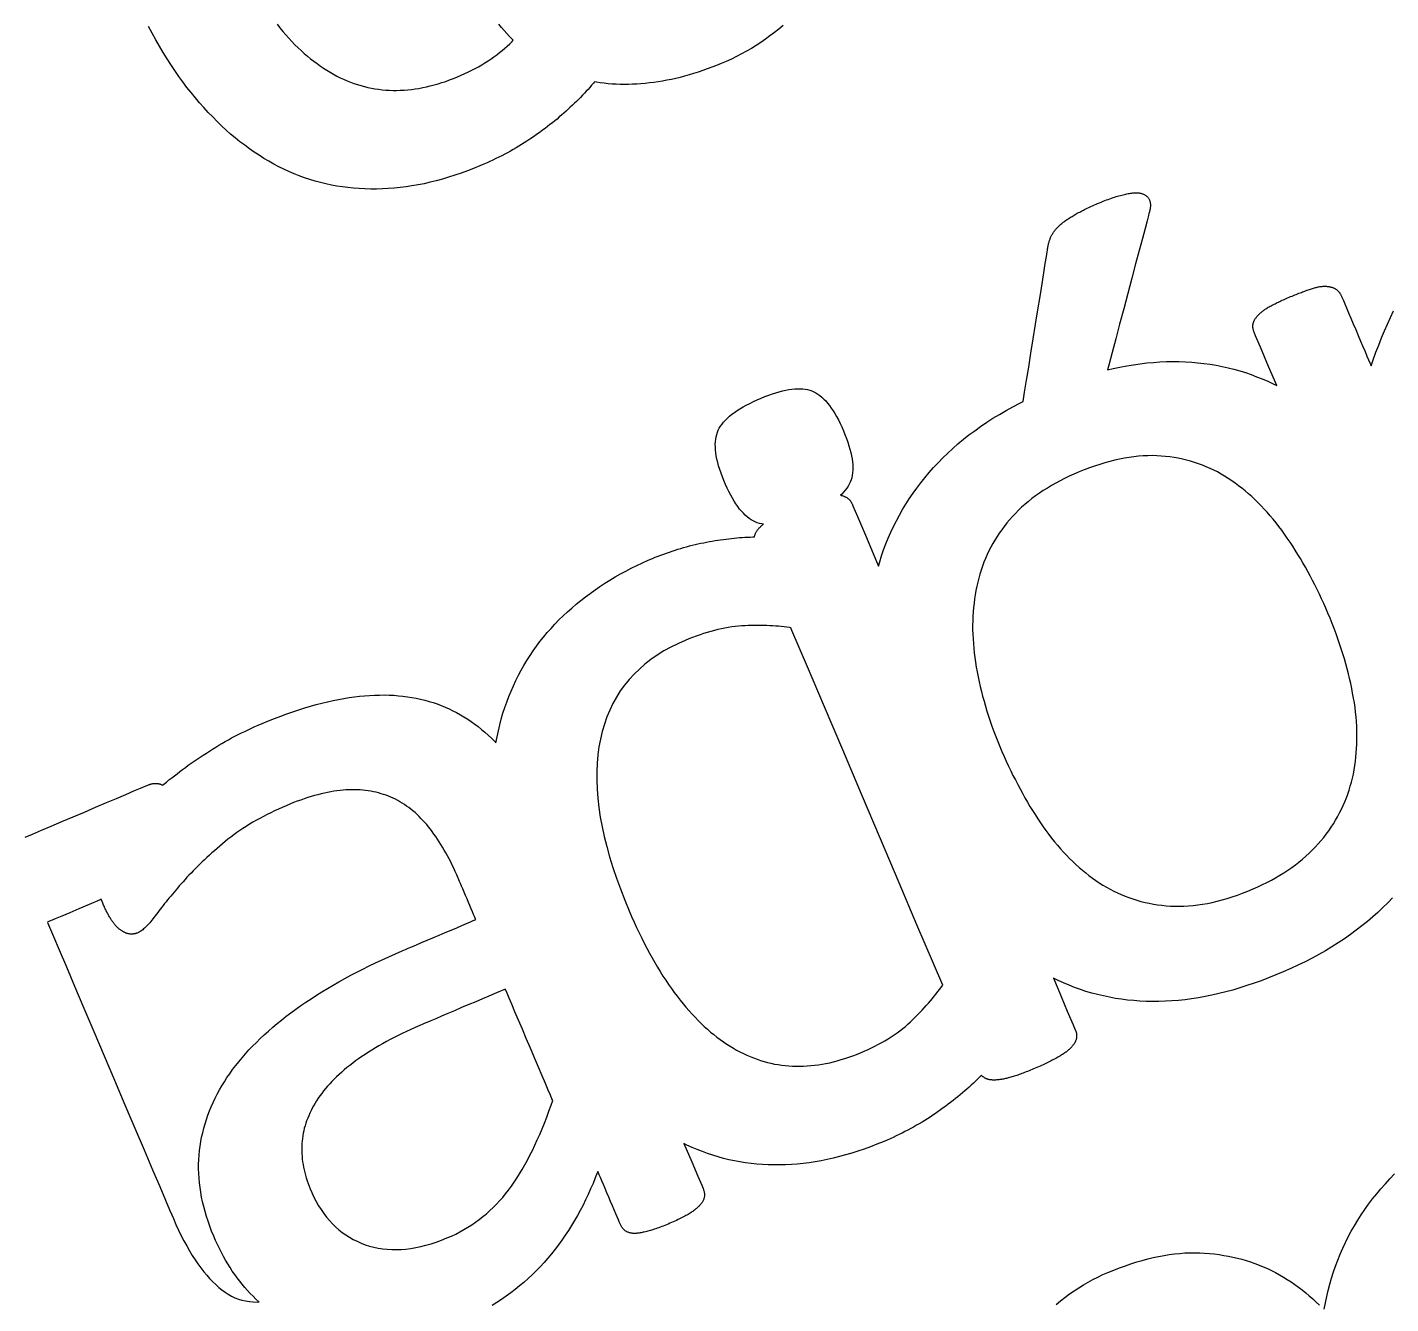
# Model space of a CAD drawing. Header units: millimetres. Extents: x 47 to 159, y 49 to 299.
# Drawn here: x 113.74 to 125.88, y 133.75 to 145.12 of the extents above; entities that cross this region are included whole.
import ezdxf

# ---------------------------------------------------------------- set-up
doc = ezdxf.new("R2010")
doc.units = ezdxf.units.MM

# ---------------------------------------------------------------- blocks, each defined once
blk = doc.blocks.new('angel 01')
for points in [[(-8.939, 89.104), (-8.873, 89.132), (-8.794, 89.166), (-8.706, 89.203), (-8.611, 89.243), (-8.512, 89.285), (-8.411, 89.328), (-8.311, 89.371), (-8.215, 89.412), (-8.124, 89.45), (-8.041, 89.485), (-7.97, 89.516), (-7.911, 89.54), (-7.869, 89.558), (-7.845, 89.568), (-7.839, 89.571), (-7.835, 89.573), (-7.83, 89.575), (-7.825, 89.576), (-7.821, 89.578), (-7.816, 89.579), (-7.812, 89.58), (-7.807, 89.581), (-7.803, 89.582), (-7.798, 89.583), (-7.794, 89.583), (-7.789, 89.584), (-7.785, 89.584), (-7.78, 89.584), (-7.776, 89.584), (-7.771, 89.584), (-7.767, 89.584), (-7.763, 89.584), (-7.758, 89.583), (-7.754, 89.582), (-7.75, 89.581), (-7.745, 89.58), (-7.741, 89.579), (-7.736, 89.577), (-7.732, 89.576), (-7.727, 89.574), (-7.723, 89.572), (-7.718, 89.57), (-7.715, 89.568), (-7.704, 89.576), (-7.681, 89.595), (-7.658, 89.614), (-7.634, 89.633), (-7.61, 89.652), (-7.586, 89.67), (-7.562, 89.689), (-7.537, 89.708), (-7.511, 89.726), (-7.486, 89.745), (-7.46, 89.763), (-7.434, 89.781), (-7.407, 89.8), (-7.38, 89.818), (-7.353, 89.836), (-7.325, 89.854), (-7.298, 89.872), (-7.27, 89.889), (-7.242, 89.906), (-7.214, 89.923), (-7.186, 89.94), (-7.157, 89.956), (-7.128, 89.972), (-7.1, 89.988), (-7.071, 90.003), (-7.042, 90.018), (-7.012, 90.033), (-6.983, 90.047), (-6.953, 90.061), (-6.923, 90.075), (-6.893, 90.089), (-6.863, 90.102), (-6.829, 90.117), (-6.772, 90.14), (-6.717, 90.162), (-6.662, 90.183), (-6.608, 90.203), (-6.554, 90.222), (-6.501, 90.24), (-6.449, 90.256), (-6.397, 90.272), (-6.346, 90.286), (-6.296, 90.299), (-6.246, 90.311), (-6.197, 90.322), (-6.149, 90.332), (-6.101, 90.341), (-6.054, 90.348), (-6.007, 90.355), (-5.961, 90.36), (-5.916, 90.364), (-5.871, 90.367), (-5.827, 90.369), (-5.784, 90.37), (-5.741, 90.371), (-5.698, 90.37), (-5.657, 90.368), (-5.615, 90.364), (-5.575, 90.36), (-5.534, 90.355), (-5.495, 90.349), (-5.456, 90.342), (-5.418, 90.334), (-5.38, 90.325), (-5.342, 90.314), (-5.306, 90.303), (-5.269, 90.291), (-5.234, 90.277), (-5.199, 90.263), (-5.164, 90.248), (-5.13, 90.231), (-5.097, 90.214), (-5.063, 90.195), (-5.031, 90.176), (-4.998, 90.156), (-4.967, 90.134), (-4.935, 90.112), (-4.905, 90.089), (-4.874, 90.064), (-4.844, 90.039), (-4.815, 90.013), (-4.786, 89.986), (-4.757, 89.957), (-4.746, 89.945), (-4.736, 89.997), (-4.725, 90.051), (-4.713, 90.104), (-4.699, 90.156), (-4.684, 90.208), (-4.668, 90.259), (-4.65, 90.308), (-4.632, 90.357), (-4.612, 90.406), (-4.591, 90.453), (-4.569, 90.5), (-4.546, 90.546), (-4.522, 90.591), (-4.497, 90.635), (-4.471, 90.679), (-4.443, 90.722), (-4.415, 90.764), (-4.385, 90.806), (-4.355, 90.847), (-4.323, 90.887), (-4.29, 90.926), (-4.256, 90.964), (-4.221, 91.002), (-4.185, 91.039), (-4.148, 91.075), (-4.11, 91.111), (-4.071, 91.145), (-4.031, 91.179), (-3.991, 91.212), (-3.949, 91.245), (-3.907, 91.276), (-3.864, 91.307), (-3.821, 91.337), (-3.776, 91.366), (-3.731, 91.394), (-3.684, 91.422), (-3.637, 91.449), (-3.59, 91.475), (-3.541, 91.5), (-3.491, 91.524), (-3.441, 91.548), (-3.39, 91.571), (-3.353, 91.586), (-3.328, 91.597), (-3.303, 91.607), (-3.277, 91.617), (-3.252, 91.626), (-3.227, 91.635), (-3.202, 91.644), (-3.176, 91.652), (-3.151, 91.661), (-3.126, 91.669), (-3.1, 91.676), (-3.075, 91.684), (-3.049, 91.691), (-3.024, 91.698), (-2.998, 91.704), (-2.973, 91.71), (-2.947, 91.716), (-2.922, 91.722), (-2.896, 91.727), (-2.871, 91.732), (-2.846, 91.737), (-2.82, 91.741), (-2.795, 91.746), (-2.771, 91.75), (-2.746, 91.753), (-2.721, 91.757), (-2.697, 91.76), (-2.673, 91.763), (-2.648, 91.766), (-2.624, 91.769), (-2.601, 91.771), (-2.577, 91.773), (-2.553, 91.775), (-2.53, 91.776), (-2.507, 91.777), (-2.483, 91.778), (-2.46, 91.779), (-2.443, 91.78), (-2.443, 91.781), (-2.443, 91.786), (-2.442, 91.79), (-2.441, 91.795), (-2.439, 91.799), (-2.438, 91.804), (-2.436, 91.808), (-2.434, 91.813), (-2.432, 91.817), (-2.429, 91.822), (-2.426, 91.827), (-2.423, 91.831), (-2.42, 91.836), (-2.417, 91.841), (-2.413, 91.845), (-2.409, 91.85), (-2.405, 91.855), (-2.401, 91.859), (-2.396, 91.864), (-2.391, 91.869), (-2.386, 91.874), (-2.381, 91.878), (-2.375, 91.883), (-2.37, 91.888), (-2.364, 91.892), (-2.38, 91.895), (-2.4, 91.899), (-2.419, 91.905), (-2.438, 91.912), (-2.456, 91.921), (-2.474, 91.931), (-2.491, 91.943), (-2.509, 91.957), (-2.526, 91.972), (-2.543, 91.989), (-2.56, 92.007), (-2.577, 92.027), (-2.593, 92.049), (-2.609, 92.072), (-2.625, 92.097), (-2.641, 92.124), (-2.656, 92.152), (-2.672, 92.182), (-2.687, 92.213), (-2.702, 92.246), (-2.716, 92.281), (-2.73, 92.315), (-2.742, 92.348), (-2.753, 92.38), (-2.763, 92.412), (-2.771, 92.442), (-2.778, 92.472), (-2.784, 92.5), (-2.788, 92.527), (-2.791, 92.554), (-2.792, 92.579), (-2.793, 92.604), (-2.792, 92.627), (-2.789, 92.65), (-2.785, 92.671), (-2.78, 92.692), (-2.774, 92.711), (-2.766, 92.73), (-2.757, 92.748), (-2.746, 92.766), (-2.733, 92.784), (-2.719, 92.802), (-2.703, 92.819), (-2.685, 92.837), (-2.666, 92.854), (-2.645, 92.871), (-2.623, 92.887), (-2.599, 92.904), (-2.573, 92.92), (-2.546, 92.936), (-2.517, 92.952), (-2.486, 92.968), (-2.454, 92.984), (-2.42, 92.999), (-2.385, 93.015), (-2.351, 93.029), (-2.317, 93.041), (-2.285, 93.053), (-2.253, 93.063), (-2.223, 93.072), (-2.193, 93.079), (-2.165, 93.086), (-2.137, 93.091), (-2.11, 93.095), (-2.085, 93.097), (-2.06, 93.099), (-2.036, 93.098), (-2.014, 93.097), (-1.992, 93.095), (-1.971, 93.091), (-1.952, 93.086), (-1.933, 93.079), (-1.915, 93.071), (-1.897, 93.062), (-1.879, 93.05), (-1.861, 93.038), (-1.844, 93.023), (-1.827, 93.007), (-1.81, 92.99), (-1.793, 92.97), (-1.777, 92.949), (-1.76, 92.927), (-1.744, 92.903), (-1.728, 92.877), (-1.713, 92.85), (-1.697, 92.821), (-1.682, 92.79), (-1.667, 92.758), (-1.652, 92.725), (-1.638, 92.69), (-1.625, 92.656), (-1.613, 92.623), (-1.603, 92.591), (-1.594, 92.56), (-1.587, 92.53), (-1.58, 92.502), (-1.575, 92.474), (-1.572, 92.447), (-1.569, 92.421), (-1.569, 92.396), (-1.569, 92.372), (-1.571, 92.349), (-1.574, 92.327), (-1.578, 92.306), (-1.584, 92.286), (-1.591, 92.267), (-1.6, 92.249), (-1.61, 92.23), (-1.622, 92.212), (-1.635, 92.195), (-1.65, 92.177), (-1.667, 92.16), (-1.677, 92.15), (-1.673, 92.149), (-1.668, 92.148), (-1.663, 92.147), (-1.658, 92.145), (-1.653, 92.144), (-1.648, 92.142), (-1.644, 92.14), (-1.639, 92.138), (-1.635, 92.136), (-1.631, 92.134), (-1.627, 92.132), (-1.623, 92.129), (-1.619, 92.127), (-1.615, 92.124), (-1.612, 92.121), (-1.608, 92.118), (-1.605, 92.115), (-1.602, 92.112), (-1.599, 92.109), (-1.596, 92.106), (-1.593, 92.103), (-1.59, 92.099), (-1.588, 92.096), (-1.585, 92.092), (-1.583, 92.088), (-1.581, 92.085), (-1.579, 92.081), (-1.577, 92.077), (-1.575, 92.073), (-1.567, 92.055), (-1.527, 91.961), (-1.456, 91.793), (-1.358, 91.561), (-1.34, 91.519), (-1.329, 91.556), (-1.312, 91.611), (-1.294, 91.664), (-1.274, 91.717), (-1.252, 91.769), (-1.23, 91.821), (-1.206, 91.872), (-1.18, 91.923), (-1.154, 91.973), (-1.125, 92.022), (-1.096, 92.071), (-1.065, 92.119), (-1.032, 92.167), (-0.999, 92.214), (-0.964, 92.26), (-0.927, 92.306), (-0.889, 92.352), (-0.85, 92.396), (-0.809, 92.44), (-0.767, 92.483), (-0.723, 92.526), (-0.678, 92.567), (-0.632, 92.608), (-0.583, 92.648), (-0.534, 92.687), (-0.483, 92.725), (-0.43, 92.763), (-0.376, 92.8), (-0.32, 92.835), (-0.263, 92.87), (-0.204, 92.904), (-0.144, 92.938), (-0.082, 92.97), (-0.051, 92.986), (-0.038, 93.067), (-0.021, 93.174), (-0.002, 93.291), (0.018, 93.416), (0.038, 93.544), (0.059, 93.674), (0.079, 93.8), (0.099, 93.921), (0.117, 94.032), (0.132, 94.131), (0.146, 94.213), (0.156, 94.276), (0.162, 94.317), (0.164, 94.331), (0.165, 94.339), (0.166, 94.346), (0.167, 94.354), (0.169, 94.362), (0.17, 94.369), (0.171, 94.376), (0.173, 94.384), (0.175, 94.391), (0.177, 94.398), (0.179, 94.405), (0.181, 94.412), (0.183, 94.419), (0.185, 94.425), (0.188, 94.432), (0.19, 94.438), (0.193, 94.445), (0.196, 94.451), (0.199, 94.457), (0.202, 94.463), (0.205, 94.469), (0.209, 94.475), (0.212, 94.481), (0.216, 94.487), (0.22, 94.493), (0.224, 94.499), (0.228, 94.505), (0.233, 94.51), (0.237, 94.516), (0.242, 94.522), (0.247, 94.527), (0.252, 94.533), (0.257, 94.538), (0.262, 94.544), (0.268, 94.549), (0.274, 94.554), (0.279, 94.559), (0.285, 94.565), (0.292, 94.57), (0.298, 94.575), (0.305, 94.581), (0.312, 94.586), (0.319, 94.591), (0.326, 94.596), (0.334, 94.602), (0.342, 94.607), (0.349, 94.613), (0.358, 94.618), (0.366, 94.623), (0.375, 94.629), (0.384, 94.634), (0.393, 94.64), (0.402, 94.645), (0.411, 94.65), (0.421, 94.656), (0.431, 94.661), (0.441, 94.667), (0.452, 94.672), (0.463, 94.678), (0.474, 94.684), (0.485, 94.689), (0.496, 94.695), (0.508, 94.701), (0.52, 94.707), (0.533, 94.712), (0.545, 94.718), (0.558, 94.724), (0.571, 94.73), (0.585, 94.736), (0.598, 94.742), (0.612, 94.748), (0.628, 94.754), (0.644, 94.761), (0.66, 94.768), (0.676, 94.774), (0.691, 94.78), (0.706, 94.785), (0.721, 94.791), (0.735, 94.796), (0.749, 94.801), (0.763, 94.805), (0.776, 94.81), (0.79, 94.814), (0.802, 94.818), (0.815, 94.821), (0.827, 94.824), (0.839, 94.827), (0.851, 94.83), (0.862, 94.832), (0.873, 94.835), (0.884, 94.837), (0.895, 94.838), (0.905, 94.84), (0.915, 94.841), (0.924, 94.842), (0.933, 94.843), (0.942, 94.843), (0.951, 94.844), (0.959, 94.843), (0.967, 94.843), (0.975, 94.843), (0.982, 94.842), (0.989, 94.841), (0.996, 94.839), (1.003, 94.838), (1.009, 94.836), (1.015, 94.834), (1.02, 94.832), (1.025, 94.829), (1.031, 94.827), (1.035, 94.824), (1.04, 94.821), (1.044, 94.818), (1.048, 94.815), (1.052, 94.811), (1.056, 94.807), (1.059, 94.804), (1.063, 94.8), (1.066, 94.795), (1.068, 94.791), (1.071, 94.786), (1.073, 94.782), (1.075, 94.777), (1.077, 94.772), (1.078, 94.766), (1.079, 94.761), (1.08, 94.755), (1.081, 94.75), (1.082, 94.744), (1.082, 94.738), (1.082, 94.732), (1.082, 94.726), (1.082, 94.72), (1.081, 94.713), (1.08, 94.707), (1.079, 94.7), (1.078, 94.693), (1.077, 94.687), (1.075, 94.68), (1.073, 94.673), (1.071, 94.666), (1.069, 94.659), (1.064, 94.641), (1.052, 94.595), (1.034, 94.526), (1.01, 94.437), (0.982, 94.331), (0.95, 94.211), (0.916, 94.083), (0.881, 93.948), (0.844, 93.811), (0.808, 93.675), (0.773, 93.544), (0.741, 93.42), (0.711, 93.309), (0.7, 93.266), (0.75, 93.278), (0.811, 93.291), (0.872, 93.302), (0.932, 93.312), (0.991, 93.321), (1.05, 93.328), (1.109, 93.333), (1.167, 93.337), (1.224, 93.34), (1.281, 93.341), (1.338, 93.34), (1.394, 93.338), (1.45, 93.335), (1.505, 93.33), (1.559, 93.324), (1.614, 93.317), (1.667, 93.308), (1.72, 93.297), (1.773, 93.286), (1.825, 93.273), (1.877, 93.258), (1.928, 93.242), (1.978, 93.225), (2.028, 93.206), (2.078, 93.186), (2.127, 93.165), (2.176, 93.142), (2.207, 93.126), (2.135, 93.296), (2.062, 93.468), (2.019, 93.569), (2.009, 93.594), (2.007, 93.598), (2.005, 93.603), (2.003, 93.607), (2.002, 93.612), (2.001, 93.616), (1.999, 93.621), (1.998, 93.625), (1.997, 93.629), (1.997, 93.634), (1.996, 93.638), (1.995, 93.642), (1.995, 93.646), (1.995, 93.65), (1.994, 93.655), (1.994, 93.659), (1.995, 93.663), (1.995, 93.667), (1.995, 93.671), (1.996, 93.675), (1.997, 93.679), (1.998, 93.683), (1.999, 93.687), (2, 93.691), (2.002, 93.695), (2.004, 93.7), (2.006, 93.704), (2.008, 93.709), (2.01, 93.713), (2.013, 93.717), (2.016, 93.722), (2.019, 93.727), (2.023, 93.731), (2.026, 93.736), (2.03, 93.741), (2.034, 93.745), (2.038, 93.75), (2.042, 93.755), (2.047, 93.76), (2.052, 93.765), (2.057, 93.77), (2.062, 93.774), (2.067, 93.779), (2.073, 93.784), (2.079, 93.788), (2.085, 93.793), (2.091, 93.797), (2.097, 93.802), (2.104, 93.806), (2.111, 93.811), (2.118, 93.815), (2.125, 93.82), (2.132, 93.824), (2.14, 93.828), (2.148, 93.833), (2.156, 93.837), (2.165, 93.842), (2.173, 93.846), (2.183, 93.851), (2.192, 93.856), (2.202, 93.861), (2.212, 93.866), (2.222, 93.871), (2.233, 93.876), (2.244, 93.881), (2.256, 93.886), (2.267, 93.891), (2.279, 93.897), (2.291, 93.902), (2.304, 93.907), (2.317, 93.913), (2.33, 93.919), (2.343, 93.924), (2.356, 93.929), (2.368, 93.934), (2.38, 93.939), (2.392, 93.944), (2.403, 93.949), (2.415, 93.953), (2.426, 93.957), (2.437, 93.962), (2.448, 93.966), (2.458, 93.969), (2.468, 93.973), (2.478, 93.977), (2.488, 93.98), (2.498, 93.983), (2.507, 93.986), (2.516, 93.989), (2.525, 93.992), (2.534, 93.995), (2.542, 93.997), (2.551, 93.999), (2.559, 94.001), (2.567, 94.003), (2.575, 94.005), (2.583, 94.006), (2.59, 94.008), (2.598, 94.009), (2.605, 94.01), (2.612, 94.01), (2.619, 94.011), (2.625, 94.011), (2.632, 94.011), (2.638, 94.011), (2.644, 94.011), (2.65, 94.011), (2.656, 94.01), (2.662, 94.009), (2.667, 94.008), (2.673, 94.008), (2.678, 94.007), (2.683, 94.006), (2.688, 94.004), (2.693, 94.003), (2.698, 94.002), (2.702, 94), (2.707, 93.999), (2.711, 93.997), (2.715, 93.995), (2.719, 93.993), (2.723, 93.991), (2.727, 93.989), (2.731, 93.987), (2.734, 93.985), (2.738, 93.982), (2.741, 93.98), (2.744, 93.977), (2.748, 93.975), (2.751, 93.972), (2.754, 93.969), (2.757, 93.966), (2.76, 93.962), (2.762, 93.959), (2.765, 93.956), (2.768, 93.952), (2.77, 93.948), (2.773, 93.944), (2.775, 93.94), (2.777, 93.936), (2.779, 93.932), (2.782, 93.928), (2.784, 93.923), (2.785, 93.919), (2.791, 93.907), (2.8, 93.885), (2.813, 93.855), (2.828, 93.818), (2.846, 93.775), (2.866, 93.728), (2.888, 93.678), (2.91, 93.626), (2.932, 93.574), (2.953, 93.523), (2.974, 93.474), (2.993, 93.429), (3.01, 93.389), (3.025, 93.355), (3.036, 93.328), (3.044, 93.31), (3.047, 93.302), (3.066, 93.357), (3.09, 93.423), (3.115, 93.488), (3.14, 93.552), (3.166, 93.614), (3.193, 93.674), (3.22, 93.733), (3.248, 93.791)], [(3.237, 88.565), (3.195, 88.521), (3.152, 88.478), (3.108, 88.435), (3.062, 88.394), (3.014, 88.353), (2.965, 88.314), (2.915, 88.275), (2.863, 88.237), (2.81, 88.2), (2.755, 88.163), (2.699, 88.128), (2.641, 88.093), (2.582, 88.06), (2.522, 88.027), (2.46, 87.995), (2.396, 87.964), (2.331, 87.934), (2.265, 87.904), (2.199, 87.877), (2.134, 87.851), (2.069, 87.826), (2.005, 87.803), (1.941, 87.782), (1.878, 87.762), (1.815, 87.743), (1.753, 87.727), (1.691, 87.711), (1.63, 87.697), (1.569, 87.685), (1.509, 87.674), (1.449, 87.665), (1.39, 87.657), (1.331, 87.651), (1.273, 87.646), (1.215, 87.643), (1.158, 87.641), (1.101, 87.641), (1.044, 87.642), (0.989, 87.645), (0.933, 87.649), (0.878, 87.654), (0.824, 87.661), (0.77, 87.669), (0.717, 87.679), (0.664, 87.69), (0.612, 87.702), (0.56, 87.716), (0.508, 87.731), (0.458, 87.748), (0.407, 87.766), (0.357, 87.785), (0.308, 87.806), (0.259, 87.828), (0.218, 87.848), (0.26, 87.75), (0.342, 87.556), (0.395, 87.432), (0.413, 87.389), (0.415, 87.384), (0.417, 87.379), (0.419, 87.375), (0.42, 87.37), (0.421, 87.365), (0.423, 87.361), (0.423, 87.356), (0.424, 87.351), (0.425, 87.347), (0.425, 87.343), (0.425, 87.338), (0.425, 87.334), (0.425, 87.329), (0.425, 87.325), (0.425, 87.321), (0.424, 87.316), (0.423, 87.312), (0.422, 87.308), (0.421, 87.304), (0.42, 87.299), (0.418, 87.295), (0.416, 87.291), (0.415, 87.286), (0.412, 87.282), (0.41, 87.277), (0.408, 87.273), (0.405, 87.269), (0.402, 87.264), (0.399, 87.26), (0.396, 87.255), (0.392, 87.251), (0.389, 87.246), (0.385, 87.242), (0.381, 87.237), (0.377, 87.232), (0.372, 87.228), (0.368, 87.223), (0.363, 87.218), (0.358, 87.214), (0.352, 87.209), (0.347, 87.204), (0.341, 87.199), (0.334, 87.194), (0.328, 87.19), (0.321, 87.185), (0.314, 87.18), (0.307, 87.175), (0.299, 87.17), (0.291, 87.165), (0.283, 87.159), (0.275, 87.154), (0.266, 87.149), (0.258, 87.144), (0.248, 87.139), (0.239, 87.134), (0.229, 87.128), (0.219, 87.123), (0.208, 87.117), (0.198, 87.112), (0.186, 87.106), (0.175, 87.1), (0.163, 87.095), (0.151, 87.089), (0.139, 87.083), (0.126, 87.077), (0.113, 87.071), (0.099, 87.065), (0.085, 87.059), (0.071, 87.053), (0.057, 87.047), (0.042, 87.041), (0.028, 87.035), (0.015, 87.029), (0.001, 87.024), (-0.012, 87.018), (-0.025, 87.013), (-0.038, 87.008), (-0.05, 87.004), (-0.062, 86.999), (-0.074, 86.995), (-0.086, 86.99), (-0.098, 86.986), (-0.109, 86.983), (-0.12, 86.979), (-0.131, 86.976), (-0.141, 86.972), (-0.152, 86.969), (-0.162, 86.966), (-0.172, 86.963), (-0.181, 86.961), (-0.191, 86.958), (-0.2, 86.956), (-0.209, 86.954), (-0.218, 86.952), (-0.227, 86.95), (-0.235, 86.949), (-0.244, 86.947), (-0.252, 86.946), (-0.26, 86.945), (-0.268, 86.944), (-0.275, 86.943), (-0.283, 86.942), (-0.29, 86.942), (-0.297, 86.941), (-0.304, 86.941), (-0.31, 86.941), (-0.317, 86.941), (-0.323, 86.941), (-0.329, 86.942), (-0.335, 86.942), (-0.341, 86.943), (-0.347, 86.943), (-0.352, 86.944), (-0.357, 86.945), (-0.362, 86.947), (-0.367, 86.948), (-0.372, 86.949), (-0.376, 86.951), (-0.381, 86.953), (-0.385, 86.955), (-0.389, 86.957), (-0.392, 86.959), (-0.396, 86.961), (-0.4, 86.963), (-0.403, 86.966), (-0.406, 86.969), (-0.409, 86.971), (-0.412, 86.974), (-0.415, 86.977), (-0.418, 86.98), (-0.421, 86.984), (-0.421, 86.984), (-0.439, 86.967), (-0.457, 86.949), (-0.475, 86.931), (-0.494, 86.914), (-0.513, 86.896), (-0.532, 86.879), (-0.552, 86.861), (-0.572, 86.844), (-0.592, 86.827), (-0.612, 86.81), (-0.633, 86.793), (-0.654, 86.776), (-0.675, 86.759), (-0.697, 86.742), (-0.719, 86.726), (-0.741, 86.709), (-0.763, 86.693), (-0.786, 86.677), (-0.809, 86.66), (-0.832, 86.644), (-0.856, 86.628), (-0.88, 86.612), (-0.904, 86.597), (-0.928, 86.582), (-0.952, 86.567), (-0.977, 86.552), (-1.002, 86.538), (-1.027, 86.523), (-1.053, 86.509), (-1.078, 86.496), (-1.104, 86.482), (-1.13, 86.469), (-1.156, 86.456), (-1.183, 86.443), (-1.209, 86.431), (-1.236, 86.419), (-1.263, 86.407), (-1.299, 86.392), (-1.355, 86.369), (-1.411, 86.347), (-1.467, 86.327), (-1.523, 86.308), (-1.578, 86.291), (-1.633, 86.274), (-1.688, 86.259), (-1.742, 86.246), (-1.796, 86.234), (-1.85, 86.223), (-1.904, 86.214), (-1.957, 86.205), (-2.01, 86.199), (-2.063, 86.193), (-2.115, 86.189), (-2.168, 86.187), (-2.219, 86.185), (-2.271, 86.185), (-2.322, 86.186), (-2.373, 86.189), (-2.424, 86.193), (-2.474, 86.198), (-2.524, 86.205), (-2.573, 86.212), (-2.622, 86.221), (-2.671, 86.232), (-2.719, 86.244), (-2.766, 86.257), (-2.814, 86.271), (-2.861, 86.287), (-2.907, 86.304), (-2.954, 86.322), (-2.999, 86.342), (-3.045, 86.362), (-3.072, 86.376), (-3.003, 86.213), (-2.949, 86.085), (-2.914, 86.004), (-2.902, 85.975), (-2.899, 85.968), (-2.897, 85.961), (-2.895, 85.954), (-2.893, 85.948), (-2.891, 85.941), (-2.89, 85.935), (-2.89, 85.928), (-2.889, 85.922), (-2.889, 85.916), (-2.889, 85.909), (-2.89, 85.903), (-2.891, 85.897), (-2.892, 85.891), (-2.894, 85.885), (-2.896, 85.88), (-2.898, 85.874), (-2.901, 85.868), (-2.904, 85.863), (-2.908, 85.857), (-2.911, 85.852), (-2.915, 85.846), (-2.919, 85.841), (-2.923, 85.836), (-2.928, 85.83), (-2.933, 85.825), (-2.938, 85.819), (-2.943, 85.814), (-2.948, 85.809), (-2.954, 85.803), (-2.96, 85.798), (-2.966, 85.793), (-2.973, 85.788), (-2.979, 85.782), (-2.986, 85.777), (-2.994, 85.772), (-3.001, 85.767), (-3.009, 85.761), (-3.017, 85.756), (-3.026, 85.751), (-3.035, 85.745), (-3.045, 85.739), (-3.055, 85.734), (-3.065, 85.728), (-3.076, 85.722), (-3.088, 85.716), (-3.1, 85.71), (-3.112, 85.704), (-3.125, 85.698), (-3.139, 85.691), (-3.153, 85.685), (-3.167, 85.679), (-3.182, 85.672), (-3.197, 85.666), (-3.213, 85.659), (-3.227, 85.653), (-3.242, 85.647), (-3.256, 85.641), (-3.27, 85.636), (-3.284, 85.63), (-3.297, 85.625), (-3.31, 85.621), (-3.323, 85.616), (-3.336, 85.612), (-3.348, 85.608), (-3.36, 85.604), (-3.371, 85.601), (-3.382, 85.597), (-3.393, 85.594), (-3.404, 85.592), (-3.414, 85.589), (-3.425, 85.587), (-3.434, 85.585), (-3.444, 85.583), (-3.453, 85.581), (-3.462, 85.58), (-3.471, 85.579), (-3.479, 85.578), (-3.488, 85.577), (-3.496, 85.576), (-3.504, 85.576), (-3.511, 85.576), (-3.519, 85.576), (-3.526, 85.576), (-3.533, 85.577), (-3.539, 85.578), (-3.546, 85.579), (-3.552, 85.58), (-3.558, 85.581), (-3.564, 85.583), (-3.569, 85.585), (-3.574, 85.587), (-3.58, 85.589), (-3.585, 85.592), (-3.59, 85.595), (-3.595, 85.599), (-3.599, 85.602), (-3.604, 85.606), (-3.608, 85.61), (-3.612, 85.615), (-3.616, 85.62), (-3.62, 85.625), (-3.624, 85.63), (-3.628, 85.636), (-3.631, 85.642), (-3.634, 85.648), (-3.638, 85.655), (-3.641, 85.661), (-3.642, 85.666), (-3.648, 85.678), (-3.656, 85.697), (-3.666, 85.722), (-3.679, 85.751), (-3.693, 85.785), (-3.709, 85.821), (-3.725, 85.86), (-3.741, 85.899), (-3.758, 85.938), (-3.774, 85.976), (-3.79, 86.012), (-3.804, 86.045), (-3.816, 86.074), (-3.826, 86.098), (-3.834, 86.116), (-3.838, 86.127), (-3.843, 86.121), (-3.862, 86.07), (-3.882, 86.02), (-3.903, 85.971), (-3.925, 85.922), (-3.948, 85.874), (-3.971, 85.827), (-3.996, 85.78), (-4.021, 85.734), (-4.047, 85.689), (-4.074, 85.645), (-4.101, 85.601), (-4.13, 85.559), (-4.159, 85.516), (-4.189, 85.475), (-4.22, 85.434), (-4.252, 85.394), (-4.285, 85.355), (-4.318, 85.317), (-4.353, 85.279), (-4.388, 85.243), (-4.424, 85.207), (-4.46, 85.173), (-4.497, 85.139), (-4.536, 85.107), (-4.574, 85.076), (-4.614, 85.045), (-4.654, 85.016), (-4.696, 84.988), (-4.738, 84.961), (-4.78, 84.934)], [(0.243, 84.943), (0.282, 84.975), (0.321, 85.006), (0.361, 85.036), (0.402, 85.064), (0.443, 85.091), (0.485, 85.117), (0.527, 85.142), (0.57, 85.165), (0.614, 85.187), (0.658, 85.208), (0.704, 85.228), (0.756, 85.249), (0.808, 85.269), (0.859, 85.288), (0.909, 85.305), (0.96, 85.321), (1.009, 85.335), (1.058, 85.348), (1.107, 85.36), (1.155, 85.37), (1.203, 85.379), (1.25, 85.387), (1.296, 85.393), (1.343, 85.397), (1.388, 85.401), (1.433, 85.402), (1.478, 85.403), (1.522, 85.402), (1.565, 85.4), (1.608, 85.396), (1.651, 85.392), (1.693, 85.387), (1.735, 85.38), (1.776, 85.373), (1.816, 85.364), (1.857, 85.355), (1.896, 85.345), (1.935, 85.333), (1.974, 85.321), (2.012, 85.308), (2.05, 85.293), (2.087, 85.278), (2.124, 85.262), (2.16, 85.244), (2.196, 85.226), (2.231, 85.207), (2.266, 85.186), (2.301, 85.165), (2.334, 85.143), (2.368, 85.12), (2.401, 85.096), (2.433, 85.072), (2.465, 85.046), (2.497, 85.02), (2.528, 84.992), (2.559, 84.964), (2.589, 84.935)], [(2.63, 84.9), (2.64, 84.956), (2.652, 85.012), (2.665, 85.068), (2.679, 85.123), (2.695, 85.178), (2.712, 85.232), (2.73, 85.285), (2.75, 85.338), (2.771, 85.391), (2.794, 85.443), (2.818, 85.494), (2.843, 85.545), (2.87, 85.595), (2.898, 85.644), (2.928, 85.693), (2.959, 85.741), (2.991, 85.789), (3.025, 85.836), (3.06, 85.882), (3.097, 85.928), (3.135, 85.973), (3.174, 86.017), (3.215, 86.061), (3.257, 86.105)], [(-2.189, 96.335), (-2.227, 96.302), (-2.266, 96.271), (-2.306, 96.241), (-2.346, 96.211), (-2.387, 96.183), (-2.429, 96.156), (-2.472, 96.13), (-2.515, 96.105), (-2.56, 96.08), (-2.605, 96.057), (-2.65, 96.035), (-2.697, 96.014), (-2.741, 95.995), (-2.782, 95.978), (-2.823, 95.962), (-2.864, 95.947), (-2.905, 95.933), (-2.945, 95.919), (-2.986, 95.906), (-3.026, 95.894), (-3.066, 95.883), (-3.105, 95.872), (-3.145, 95.863), (-3.184, 95.854), (-3.224, 95.846), (-3.263, 95.839), (-3.302, 95.832), (-3.34, 95.826), (-3.379, 95.822), (-3.417, 95.817), (-3.455, 95.814), (-3.493, 95.812), (-3.53, 95.81), (-3.567, 95.809), (-3.604, 95.808), (-3.64, 95.809), (-3.677, 95.81), (-3.712, 95.812), (-3.748, 95.815), (-3.783, 95.819), (-3.818, 95.823), (-3.852, 95.829), (-3.869, 95.832), (-3.879, 95.819), (-3.895, 95.801), (-3.91, 95.783), (-3.926, 95.765), (-3.943, 95.748), (-3.959, 95.73), (-3.976, 95.712), (-3.993, 95.694), (-4.011, 95.676), (-4.029, 95.658), (-4.047, 95.641), (-4.065, 95.623), (-4.084, 95.605), (-4.103, 95.588), (-4.122, 95.57), (-4.142, 95.553), (-4.162, 95.536), (-4.182, 95.519), (-4.202, 95.501), (-4.223, 95.484), (-4.244, 95.468), (-4.265, 95.451), (-4.287, 95.434), (-4.309, 95.417), (-4.331, 95.401), (-4.353, 95.384), (-4.376, 95.368), (-4.399, 95.352), (-4.422, 95.336), (-4.446, 95.32), (-4.47, 95.304), (-4.494, 95.289), (-4.518, 95.273), (-4.543, 95.258), (-4.567, 95.244), (-4.592, 95.229), (-4.617, 95.215), (-4.643, 95.201), (-4.668, 95.187), (-4.694, 95.174), (-4.72, 95.161), (-4.746, 95.148), (-4.773, 95.135), (-4.8, 95.123), (-4.826, 95.11), (-4.854, 95.099), (-4.889, 95.083), (-4.945, 95.061), (-5.001, 95.039), (-5.057, 95.019), (-5.113, 95), (-5.168, 94.982), (-5.223, 94.966), (-5.278, 94.951), (-5.332, 94.938), (-5.386, 94.925), (-5.44, 94.915), (-5.494, 94.905), (-5.547, 94.897), (-5.6, 94.89), (-5.653, 94.885), (-5.705, 94.881), (-5.758, 94.878), (-5.81, 94.877), (-5.861, 94.877), (-5.913, 94.878), (-5.963, 94.881), (-6.014, 94.884), (-6.064, 94.89), (-6.114, 94.896), (-6.163, 94.904), (-6.212, 94.913), (-6.261, 94.923), (-6.309, 94.935), (-6.357, 94.948), (-6.404, 94.963), (-6.451, 94.978), (-6.498, 94.995), (-6.544, 95.013), (-6.59, 95.033), (-6.635, 95.054), (-6.68, 95.076), (-6.725, 95.1), (-6.769, 95.124), (-6.813, 95.15), (-6.856, 95.178), (-6.899, 95.206), (-6.942, 95.236), (-6.984, 95.267), (-7.026, 95.299), (-7.068, 95.332), (-7.109, 95.367), (-7.149, 95.403), (-7.19, 95.44), (-7.23, 95.479), (-7.269, 95.519), (-7.308, 95.56), (-7.347, 95.602), (-7.385, 95.645), (-7.423, 95.69), (-7.46, 95.736), (-7.498, 95.783), (-7.534, 95.832), (-7.57, 95.881), (-7.606, 95.932), (-7.641, 95.985), (-7.675, 96.038), (-7.709, 96.093), (-7.743, 96.149), (-7.776, 96.206), (-7.809, 96.265), (-7.841, 96.325)], [(-6.696, 96.345), (-6.67, 96.312), (-6.644, 96.281), (-6.617, 96.25), (-6.59, 96.22), (-6.563, 96.191), (-6.536, 96.163), (-6.508, 96.136), (-6.481, 96.11), (-6.453, 96.085), (-6.425, 96.061), (-6.397, 96.038), (-6.368, 96.015), (-6.339, 95.994), (-6.31, 95.973), (-6.281, 95.953), (-6.252, 95.935), (-6.222, 95.917), (-6.193, 95.9), (-6.163, 95.884), (-6.133, 95.869), (-6.103, 95.855), (-6.072, 95.842), (-6.042, 95.83), (-6.011, 95.818), (-5.98, 95.808), (-5.949, 95.799), (-5.918, 95.79), (-5.887, 95.783), (-5.855, 95.776), (-5.824, 95.77), (-5.792, 95.766), (-5.76, 95.762), (-5.728, 95.759), (-5.696, 95.757), (-5.663, 95.756), (-5.631, 95.756), (-5.598, 95.757), (-5.565, 95.759), (-5.532, 95.761), (-5.499, 95.765), (-5.465, 95.769), (-5.432, 95.774), (-5.398, 95.781), (-5.364, 95.788), (-5.331, 95.796), (-5.297, 95.804), (-5.262, 95.814), (-5.228, 95.825), (-5.194, 95.836), (-5.159, 95.849), (-5.124, 95.862), (-5.089, 95.876), (-5.056, 95.89), (-5.024, 95.905), (-4.992, 95.92), (-4.961, 95.935), (-4.931, 95.951), (-4.901, 95.967), (-4.872, 95.984), (-4.844, 96.001), (-4.817, 96.018), (-4.79, 96.036), (-4.764, 96.054), (-4.739, 96.073), (-4.714, 96.092), (-4.69, 96.111), (-4.667, 96.131), (-4.645, 96.151), (-4.623, 96.171), (-4.602, 96.192), (-4.592, 96.202), (-4.601, 96.211), (-4.626, 96.236), (-4.65, 96.262), (-4.674, 96.289), (-4.697, 96.317), (-4.72, 96.345)]]:
    blk.add_lwpolyline(points)
for points in [[(2.663, 91.1), (2.644, 91.143), (2.625, 91.186), (2.606, 91.228), (2.587, 91.27), (2.567, 91.311), (2.546, 91.351), (2.526, 91.392), (2.505, 91.431), (2.484, 91.471), (2.462, 91.51), (2.44, 91.548), (2.418, 91.586), (2.395, 91.623), (2.372, 91.66), (2.349, 91.697), (2.325, 91.733), (2.301, 91.768), (2.276, 91.803), (2.252, 91.838), (2.227, 91.871), (2.201, 91.904), (2.175, 91.936), (2.149, 91.967), (2.122, 91.998), (2.095, 92.027), (2.068, 92.056), (2.04, 92.084), (2.012, 92.111), (1.984, 92.138), (1.955, 92.163), (1.926, 92.188), (1.896, 92.212), (1.867, 92.235), (1.836, 92.258), (1.806, 92.279), (1.775, 92.3), (1.743, 92.32), (1.711, 92.339), (1.679, 92.357), (1.646, 92.373), (1.613, 92.389), (1.579, 92.404), (1.545, 92.417), (1.51, 92.43), (1.475, 92.442), (1.439, 92.453), (1.403, 92.462), (1.367, 92.471), (1.33, 92.479), (1.292, 92.485), (1.255, 92.491), (1.216, 92.496), (1.177, 92.499), (1.138, 92.502), (1.098, 92.503), (1.058, 92.502), (1.018, 92.501), (0.976, 92.497), (0.935, 92.493), (0.893, 92.487), (0.85, 92.48), (0.807, 92.472), (0.764, 92.462), (0.72, 92.451), (0.675, 92.439), (0.63, 92.425), (0.585, 92.41), (0.539, 92.394), (0.492, 92.376), (0.446, 92.357), (0.401, 92.338), (0.359, 92.319), (0.318, 92.299), (0.278, 92.279), (0.239, 92.258), (0.2, 92.236), (0.164, 92.214), (0.128, 92.191), (0.093, 92.168), (0.059, 92.144), (0.026, 92.12), (-0.005, 92.094), (-0.036, 92.069), (-0.065, 92.043), (-0.094, 92.016), (-0.121, 91.988), (-0.147, 91.96), (-0.173, 91.932), (-0.197, 91.903), (-0.22, 91.873), (-0.242, 91.843), (-0.264, 91.813), (-0.284, 91.782), (-0.304, 91.751), (-0.322, 91.719), (-0.34, 91.687), (-0.356, 91.654), (-0.372, 91.621), (-0.387, 91.587), (-0.401, 91.553), (-0.414, 91.519), (-0.426, 91.484), (-0.437, 91.448), (-0.447, 91.412), (-0.456, 91.376), (-0.465, 91.339), (-0.472, 91.302), (-0.479, 91.264), (-0.484, 91.227), (-0.489, 91.188), (-0.493, 91.15), (-0.497, 91.111), (-0.499, 91.072), (-0.5, 91.032), (-0.501, 90.993), (-0.501, 90.952), (-0.5, 90.912), (-0.498, 90.871), (-0.495, 90.83), (-0.492, 90.788), (-0.487, 90.746), (-0.482, 90.704), (-0.476, 90.662), (-0.469, 90.619), (-0.461, 90.576), (-0.453, 90.533), (-0.444, 90.489), (-0.434, 90.446), (-0.423, 90.402), (-0.412, 90.359), (-0.4, 90.315), (-0.387, 90.27), (-0.374, 90.226), (-0.36, 90.182), (-0.345, 90.137), (-0.329, 90.092), (-0.312, 90.047), (-0.295, 90.002), (-0.277, 89.957), (-0.259, 89.912), (-0.24, 89.867), (-0.221, 89.824), (-0.202, 89.781), (-0.182, 89.738), (-0.162, 89.696), (-0.142, 89.655), (-0.121, 89.614), (-0.1, 89.574), (-0.079, 89.534), (-0.057, 89.495), (-0.036, 89.456), (-0.013, 89.417), (0.009, 89.379), (0.032, 89.342), (0.055, 89.305), (0.079, 89.269), (0.103, 89.233), (0.127, 89.198), (0.152, 89.163), (0.177, 89.129), (0.202, 89.096), (0.228, 89.064), (0.254, 89.032), (0.28, 89.002), (0.307, 88.972), (0.334, 88.943), (0.362, 88.915), (0.39, 88.887), (0.418, 88.861), (0.447, 88.835), (0.476, 88.81), (0.506, 88.786), (0.535, 88.763), (0.566, 88.74), (0.596, 88.719), (0.627, 88.698), (0.659, 88.678), (0.691, 88.659), (0.723, 88.641), (0.756, 88.624), (0.789, 88.608), (0.822, 88.593), (0.857, 88.579), (0.891, 88.566), (0.926, 88.554), (0.961, 88.543), (0.997, 88.533), (1.034, 88.524), (1.07, 88.516), (1.108, 88.509), (1.145, 88.503), (1.183, 88.498), (1.222, 88.494), (1.261, 88.491), (1.3, 88.489), (1.34, 88.489), (1.381, 88.49), (1.422, 88.492), (1.463, 88.496), (1.505, 88.501), (1.547, 88.507), (1.59, 88.515), (1.633, 88.524), (1.677, 88.534), (1.721, 88.546), (1.766, 88.559), (1.811, 88.573), (1.857, 88.589), (1.903, 88.606), (1.95, 88.624), (1.996, 88.644), (2.038, 88.662), (2.079, 88.682), (2.12, 88.701), (2.159, 88.722), (2.197, 88.743), (2.234, 88.765), (2.27, 88.787), (2.306, 88.81), (2.34, 88.834), (2.373, 88.858), (2.405, 88.883), (2.436, 88.908), (2.466, 88.934), (2.495, 88.961), (2.523, 88.988), (2.55, 89.015), (2.576, 89.044), (2.601, 89.073), (2.625, 89.102), (2.648, 89.132), (2.67, 89.162), (2.691, 89.193), (2.712, 89.224), (2.731, 89.255), (2.749, 89.287), (2.767, 89.32), (2.783, 89.353), (2.799, 89.386), (2.813, 89.419), (2.827, 89.454), (2.839, 89.488), (2.851, 89.523), (2.862, 89.559), (2.872, 89.594), (2.881, 89.631), (2.889, 89.667), (2.896, 89.704), (2.902, 89.742), (2.907, 89.78), (2.912, 89.818), (2.915, 89.856), (2.918, 89.895), (2.92, 89.934), (2.921, 89.974), (2.921, 90.013), (2.92, 90.053), (2.919, 90.094), (2.916, 90.135), (2.913, 90.176), (2.909, 90.218), (2.904, 90.26), (2.898, 90.302), (2.891, 90.344), (2.883, 90.387), (2.875, 90.43), (2.866, 90.473), (2.856, 90.517), (2.846, 90.56), (2.834, 90.604), (2.823, 90.648), (2.81, 90.693), (2.796, 90.737), (2.782, 90.782), (2.767, 90.827), (2.752, 90.872), (2.735, 90.917), (2.718, 90.963), (2.701, 91.008), (2.682, 91.054)], [(-2.12, 90.97), (-2.132, 90.972), (-2.156, 90.975), (-2.18, 90.978), (-2.205, 90.98), (-2.23, 90.983), (-2.255, 90.985), (-2.281, 90.986), (-2.307, 90.988), (-2.333, 90.989), (-2.36, 90.99), (-2.387, 90.99), (-2.415, 90.99), (-2.443, 90.99), (-2.471, 90.99), (-2.499, 90.989), (-2.528, 90.988), (-2.558, 90.987), (-2.587, 90.984), (-2.617, 90.981), (-2.647, 90.977), (-2.677, 90.972), (-2.708, 90.966), (-2.738, 90.96), (-2.77, 90.953), (-2.801, 90.945), (-2.833, 90.937), (-2.865, 90.928), (-2.897, 90.918), (-2.929, 90.907), (-2.962, 90.895), (-2.995, 90.883), (-3.028, 90.87), (-3.062, 90.856), (-3.122, 90.829), (-3.188, 90.797), (-3.25, 90.763), (-3.31, 90.726), (-3.366, 90.687), (-3.419, 90.646), (-3.469, 90.602), (-3.516, 90.557), (-3.56, 90.509), (-3.601, 90.459), (-3.639, 90.407), (-3.673, 90.352), (-3.705, 90.295), (-3.733, 90.236), (-3.759, 90.175), (-3.781, 90.112), (-3.8, 90.046), (-3.816, 89.978), (-3.829, 89.909), (-3.839, 89.837), (-3.846, 89.763), (-3.849, 89.688), (-3.849, 89.611), (-3.846, 89.532), (-3.84, 89.451), (-3.83, 89.369), (-3.817, 89.284), (-3.801, 89.198), (-3.782, 89.11), (-3.76, 89.02), (-3.734, 88.929), (-3.705, 88.835), (-3.673, 88.74), (-3.638, 88.643), (-3.599, 88.544), (-3.559, 88.448), (-3.538, 88.398), (-3.516, 88.348), (-3.494, 88.3), (-3.471, 88.252), (-3.448, 88.206), (-3.426, 88.16), (-3.402, 88.116), (-3.379, 88.072), (-3.355, 88.029), (-3.332, 87.988), (-3.307, 87.947), (-3.283, 87.907), (-3.259, 87.868), (-3.234, 87.83), (-3.209, 87.792), (-3.183, 87.756), (-3.158, 87.721), (-3.132, 87.687), (-3.106, 87.653), (-3.08, 87.621), (-3.054, 87.589), (-3.027, 87.558), (-3, 87.529), (-2.973, 87.5), (-2.946, 87.472), (-2.918, 87.445), (-2.891, 87.419), (-2.863, 87.394), (-2.835, 87.369), (-2.806, 87.346), (-2.778, 87.324), (-2.749, 87.302), (-2.72, 87.281), (-2.691, 87.262), (-2.662, 87.243), (-2.632, 87.225), (-2.603, 87.208), (-2.573, 87.192), (-2.543, 87.177), (-2.512, 87.163), (-2.482, 87.15), (-2.452, 87.138), (-2.421, 87.127), (-2.39, 87.116), (-2.359, 87.107), (-2.328, 87.099), (-2.297, 87.091), (-2.265, 87.084), (-2.234, 87.079), (-2.202, 87.074), (-2.17, 87.07), (-2.138, 87.068), (-2.105, 87.066), (-2.073, 87.065), (-2.04, 87.065), (-2.008, 87.066), (-1.975, 87.067), (-1.942, 87.07), (-1.909, 87.073), (-1.875, 87.078), (-1.842, 87.083), (-1.808, 87.089), (-1.774, 87.096), (-1.741, 87.104), (-1.707, 87.113), (-1.672, 87.123), (-1.638, 87.133), (-1.604, 87.145), (-1.569, 87.157), (-1.534, 87.17), (-1.499, 87.184), (-1.466, 87.199), (-1.433, 87.213), (-1.402, 87.228), (-1.371, 87.244), (-1.341, 87.26), (-1.311, 87.276), (-1.282, 87.292), (-1.254, 87.309), (-1.227, 87.327), (-1.2, 87.344), (-1.174, 87.363), (-1.149, 87.381), (-1.124, 87.4), (-1.1, 87.419), (-1.077, 87.439), (-1.054, 87.459), (-1.033, 87.48), (-1.012, 87.501), (-0.991, 87.522), (-0.971, 87.543), (-0.951, 87.564), (-0.932, 87.585), (-0.914, 87.606), (-0.895, 87.627), (-0.877, 87.648), (-0.86, 87.668), (-0.843, 87.689), (-0.826, 87.71), (-0.81, 87.73), (-0.794, 87.751), (-0.779, 87.772), (-0.768, 87.786), (-0.85, 87.979), (-0.997, 88.325), (-1.155, 88.698), (-1.321, 89.089), (-1.491, 89.487), (-1.658, 89.883), (-1.82, 90.264), (-1.972, 90.622), (-2.11, 90.946)], [(-8.262, 88.551), (-8.272, 88.546), (-8.369, 88.505), (-8.46, 88.467), (-8.542, 88.432), (-8.613, 88.402), (-8.671, 88.377), (-8.713, 88.359), (-8.736, 88.349), (-8.739, 88.344), (-8.721, 88.302), (-8.686, 88.219), (-8.635, 88.1), (-8.572, 87.951), (-8.498, 87.776), (-8.416, 87.582), (-8.327, 87.374), (-8.236, 87.158), (-8.142, 86.939), (-8.051, 86.722), (-7.962, 86.514), (-7.879, 86.319), (-7.805, 86.143), (-7.74, 85.992), (-7.689, 85.871), (-7.653, 85.785), (-7.634, 85.741), (-7.619, 85.707), (-7.596, 85.654), (-7.572, 85.604), (-7.549, 85.555), (-7.525, 85.509), (-7.5, 85.464), (-7.476, 85.421), (-7.451, 85.38), (-7.426, 85.341), (-7.4, 85.303), (-7.374, 85.268), (-7.349, 85.234), (-7.322, 85.203), (-7.296, 85.173), (-7.269, 85.145), (-7.242, 85.119), (-7.215, 85.095), (-7.187, 85.072), (-7.159, 85.052), (-7.131, 85.033), (-7.101, 85.017), (-7.071, 85.003), (-7.04, 84.991), (-7.008, 84.981), (-6.976, 84.974), (-6.942, 84.969), (-6.908, 84.965), (-6.874, 84.964), (-6.855, 84.965), (-6.858, 84.967), (-6.884, 84.991), (-6.909, 85.015), (-6.934, 85.041), (-6.958, 85.067), (-6.982, 85.094), (-7.006, 85.122), (-7.028, 85.15), (-7.051, 85.179), (-7.072, 85.209), (-7.094, 85.24), (-7.114, 85.271), (-7.134, 85.304), (-7.154, 85.337), (-7.173, 85.37), (-7.191, 85.405), (-7.209, 85.44), (-7.226, 85.476), (-7.243, 85.513), (-7.26, 85.552), (-7.278, 85.596), (-7.295, 85.64), (-7.31, 85.684), (-7.324, 85.727), (-7.337, 85.771), (-7.348, 85.814), (-7.359, 85.857), (-7.367, 85.899), (-7.375, 85.942), (-7.381, 85.984), (-7.386, 86.026), (-7.39, 86.068), (-7.393, 86.109), (-7.394, 86.15), (-7.394, 86.191), (-7.392, 86.232), (-7.39, 86.273), (-7.386, 86.313), (-7.38, 86.353), (-7.374, 86.393), (-7.367, 86.433), (-7.358, 86.472), (-7.348, 86.512), (-7.337, 86.551), (-7.325, 86.589), (-7.312, 86.628), (-7.298, 86.666), (-7.282, 86.704), (-7.266, 86.742), (-7.248, 86.779), (-7.229, 86.816), (-7.209, 86.853), (-7.188, 86.89), (-7.165, 86.926), (-7.142, 86.963), (-7.117, 86.998), (-7.091, 87.034), (-7.064, 87.07), (-7.036, 87.105), (-7.007, 87.14), (-6.977, 87.175), (-6.946, 87.209), (-6.913, 87.243), (-6.88, 87.277), (-6.845, 87.311), (-6.809, 87.345), (-6.772, 87.378), (-6.734, 87.411), (-6.695, 87.444), (-6.655, 87.476), (-6.614, 87.509), (-6.572, 87.541), (-6.528, 87.572), (-6.483, 87.604), (-6.438, 87.635), (-6.391, 87.666), (-6.344, 87.697), (-6.296, 87.727), (-6.246, 87.757), (-6.196, 87.787), (-6.145, 87.816), (-6.093, 87.845), (-6.04, 87.874), (-5.986, 87.902), (-5.931, 87.93), (-5.875, 87.958), (-5.818, 87.985), (-5.76, 88.013), (-5.701, 88.039), (-5.642, 88.066), (-5.581, 88.092), (-5.567, 88.098), (-5.552, 88.105), (-5.527, 88.115), (-5.494, 88.129), (-5.454, 88.146), (-5.409, 88.165), (-5.359, 88.186), (-5.307, 88.209), (-5.253, 88.232), (-5.199, 88.254), (-5.146, 88.277), (-5.096, 88.298), (-5.049, 88.318), (-5.008, 88.335), (-4.974, 88.35), (-4.948, 88.361), (-4.931, 88.368), (-4.926, 88.37), (-4.927, 88.374), (-4.931, 88.383), (-4.937, 88.398), (-4.945, 88.417), (-4.955, 88.44), (-4.966, 88.466), (-4.978, 88.495), (-4.991, 88.524), (-5.004, 88.555), (-5.017, 88.585), (-5.03, 88.615), (-5.041, 88.643), (-5.052, 88.669), (-5.062, 88.691), (-5.07, 88.71), (-5.076, 88.724), (-5.079, 88.732), (-5.082, 88.74), (-5.095, 88.77), (-5.109, 88.799), (-5.122, 88.828), (-5.136, 88.856), (-5.149, 88.884), (-5.163, 88.911), (-5.177, 88.938), (-5.192, 88.964), (-5.206, 88.99), (-5.221, 89.015), (-5.236, 89.039), (-5.251, 89.063), (-5.267, 89.087), (-5.282, 89.11), (-5.298, 89.132), (-5.314, 89.154), (-5.33, 89.175), (-5.346, 89.196), (-5.363, 89.216), (-5.379, 89.235), (-5.396, 89.254), (-5.414, 89.272), (-5.431, 89.29), (-5.449, 89.307), (-5.467, 89.323), (-5.486, 89.339), (-5.504, 89.354), (-5.523, 89.368), (-5.542, 89.382), (-5.561, 89.395), (-5.581, 89.408), (-5.601, 89.42), (-5.621, 89.431), (-5.641, 89.442), (-5.662, 89.452), (-5.683, 89.461), (-5.704, 89.47), (-5.725, 89.478), (-5.747, 89.486), (-5.769, 89.492), (-5.791, 89.499), (-5.814, 89.504), (-5.837, 89.509), (-5.86, 89.514), (-5.884, 89.518), (-5.907, 89.521), (-5.932, 89.523), (-5.956, 89.525), (-5.981, 89.526), (-6.006, 89.527), (-6.031, 89.527), (-6.056, 89.526), (-6.082, 89.525), (-6.108, 89.523), (-6.135, 89.52), (-6.162, 89.517), (-6.189, 89.513), (-6.217, 89.509), (-6.245, 89.503), (-6.274, 89.497), (-6.303, 89.49), (-6.332, 89.483), (-6.362, 89.475), (-6.392, 89.466), (-6.423, 89.457), (-6.454, 89.446), (-6.485, 89.435), (-6.517, 89.424), (-6.549, 89.412), (-6.582, 89.399), (-6.615, 89.385), (-6.65, 89.37), (-6.684, 89.354), (-6.719, 89.339), (-6.752, 89.322), (-6.785, 89.306), (-6.817, 89.289), (-6.849, 89.272), (-6.88, 89.255), (-6.911, 89.237), (-6.941, 89.219), (-6.97, 89.201), (-6.999, 89.183), (-7.027, 89.164), (-7.054, 89.145), (-7.081, 89.125), (-7.107, 89.106), (-7.133, 89.086), (-7.158, 89.066), (-7.182, 89.045), (-7.206, 89.025), (-7.23, 89.004), (-7.253, 88.984), (-7.276, 88.964), (-7.298, 88.944), (-7.32, 88.924), (-7.342, 88.904), (-7.363, 88.884), (-7.383, 88.864), (-7.403, 88.844), (-7.423, 88.825), (-7.442, 88.805), (-7.461, 88.785), (-7.48, 88.766), (-7.498, 88.747), (-7.515, 88.727), (-7.532, 88.708), (-7.549, 88.689), (-7.566, 88.67), (-7.582, 88.651), (-7.597, 88.633), (-7.612, 88.615), (-7.627, 88.597), (-7.642, 88.58), (-7.656, 88.563), (-7.67, 88.546), (-7.684, 88.529), (-7.697, 88.513), (-7.71, 88.496), (-7.722, 88.481), (-7.735, 88.465), (-7.746, 88.45), (-7.758, 88.435), (-7.769, 88.42), (-7.78, 88.405), (-7.79, 88.391), (-7.801, 88.378), (-7.811, 88.365), (-7.821, 88.353), (-7.83, 88.342), (-7.84, 88.331), (-7.849, 88.321), (-7.858, 88.311), (-7.867, 88.302), (-7.876, 88.294), (-7.884, 88.287), (-7.892, 88.28), (-7.9, 88.274), (-7.908, 88.268), (-7.916, 88.263), (-7.923, 88.259), (-7.93, 88.255), (-7.936, 88.253), (-7.941, 88.251), (-7.946, 88.249), (-7.95, 88.248), (-7.955, 88.246), (-7.959, 88.245), (-7.964, 88.244), (-7.969, 88.243), (-7.973, 88.243), (-7.978, 88.242), (-7.982, 88.242), (-7.987, 88.241), (-7.991, 88.241), (-7.996, 88.241), (-8.001, 88.242), (-8.005, 88.242), (-8.01, 88.243), (-8.014, 88.243), (-8.019, 88.244), (-8.023, 88.245), (-8.028, 88.246), (-8.032, 88.248), (-8.037, 88.249), (-8.041, 88.251), (-8.046, 88.253), (-8.05, 88.255), (-8.055, 88.257), (-8.059, 88.259), (-8.064, 88.261), (-8.068, 88.264), (-8.073, 88.266), (-8.078, 88.269), (-8.082, 88.272), (-8.087, 88.275), (-8.091, 88.279), (-8.096, 88.282), (-8.101, 88.286), (-8.105, 88.29), (-8.11, 88.294), (-8.114, 88.298), (-8.119, 88.302), (-8.123, 88.307), (-8.128, 88.311), (-8.132, 88.316), (-8.137, 88.321), (-8.141, 88.327), (-8.146, 88.332), (-8.15, 88.338), (-8.154, 88.344), (-8.159, 88.35), (-8.163, 88.356), (-8.167, 88.362), (-8.172, 88.369), (-8.176, 88.375), (-8.18, 88.382), (-8.184, 88.389), (-8.189, 88.396), (-8.193, 88.403), (-8.197, 88.411), (-8.201, 88.418), (-8.205, 88.426), (-8.209, 88.433), (-8.213, 88.441), (-8.217, 88.449), (-8.221, 88.457), (-8.225, 88.465), (-8.229, 88.473), (-8.233, 88.481), (-8.236, 88.49), (-8.24, 88.498), (-8.244, 88.507), (-8.248, 88.516), (-8.254, 88.531), (-8.26, 88.545)], [(-4.663, 87.751), (-4.67, 87.748), (-4.69, 87.739), (-4.721, 87.726), (-4.762, 87.709), (-4.811, 87.688), (-4.866, 87.665), (-4.926, 87.639), (-4.988, 87.613), (-5.052, 87.586), (-5.115, 87.559), (-5.175, 87.533), (-5.232, 87.509), (-5.283, 87.488), (-5.326, 87.469), (-5.361, 87.455), (-5.385, 87.445), (-5.396, 87.44), (-5.425, 87.427), (-5.465, 87.41), (-5.504, 87.392), (-5.542, 87.374), (-5.58, 87.357), (-5.617, 87.338), (-5.653, 87.32), (-5.688, 87.302), (-5.722, 87.284), (-5.756, 87.265), (-5.788, 87.246), (-5.82, 87.227), (-5.852, 87.208), (-5.882, 87.189), (-5.912, 87.17), (-5.941, 87.151), (-5.969, 87.131), (-5.996, 87.112), (-6.022, 87.092), (-6.048, 87.072), (-6.073, 87.052), (-6.097, 87.032), (-6.12, 87.011), (-6.143, 86.991), (-6.165, 86.97), (-6.186, 86.949), (-6.207, 86.929), (-6.226, 86.908), (-6.245, 86.886), (-6.264, 86.865), (-6.281, 86.844), (-6.298, 86.822), (-6.314, 86.801), (-6.329, 86.779), (-6.343, 86.757), (-6.357, 86.735), (-6.37, 86.713), (-6.382, 86.691), (-6.393, 86.669), (-6.404, 86.646), (-6.414, 86.624), (-6.423, 86.602), (-6.432, 86.579), (-6.439, 86.557), (-6.446, 86.535), (-6.453, 86.512), (-6.458, 86.489), (-6.463, 86.467), (-6.467, 86.444), (-6.47, 86.421), (-6.473, 86.399), (-6.475, 86.376), (-6.476, 86.353), (-6.476, 86.33), (-6.476, 86.307), (-6.475, 86.283), (-6.473, 86.26), (-6.471, 86.236), (-6.468, 86.213), (-6.464, 86.189), (-6.46, 86.165), (-6.455, 86.142), (-6.449, 86.118), (-6.443, 86.094), (-6.435, 86.069), (-6.428, 86.045), (-6.419, 86.021), (-6.41, 85.996), (-6.4, 85.972), (-6.386, 85.939), (-6.367, 85.898), (-6.347, 85.859), (-6.326, 85.822), (-6.303, 85.787), (-6.28, 85.753), (-6.255, 85.721), (-6.23, 85.69), (-6.203, 85.661), (-6.175, 85.634), (-6.146, 85.608), (-6.115, 85.584), (-6.084, 85.562), (-6.051, 85.541), (-6.018, 85.522), (-5.983, 85.505), (-5.947, 85.489), (-5.91, 85.475), (-5.872, 85.463), (-5.834, 85.453), (-5.795, 85.444), (-5.755, 85.438), (-5.715, 85.434), (-5.674, 85.431), (-5.632, 85.431), (-5.59, 85.432), (-5.548, 85.436), (-5.504, 85.441), (-5.46, 85.449), (-5.415, 85.458), (-5.37, 85.47), (-5.324, 85.483), (-5.278, 85.498), (-5.231, 85.516), (-5.183, 85.535), (-5.143, 85.552), (-5.105, 85.57), (-5.068, 85.589), (-5.032, 85.609), (-4.996, 85.63), (-4.962, 85.652), (-4.928, 85.675), (-4.895, 85.7), (-4.863, 85.725), (-4.831, 85.751), (-4.801, 85.778), (-4.771, 85.806), (-4.742, 85.835), (-4.714, 85.865), (-4.686, 85.896), (-4.66, 85.928), (-4.634, 85.961), (-4.609, 85.995), (-4.585, 86.031), (-4.56, 86.067), (-4.536, 86.106), (-4.513, 86.145), (-4.489, 86.186), (-4.466, 86.228), (-4.444, 86.271), (-4.421, 86.315), (-4.399, 86.361), (-4.378, 86.408), (-4.356, 86.457), (-4.335, 86.506), (-4.315, 86.557), (-4.294, 86.61), (-4.274, 86.663), (-4.255, 86.718), (-4.241, 86.758), (-4.248, 86.773), (-4.261, 86.806), (-4.281, 86.852), (-4.306, 86.911), (-4.335, 86.98), (-4.368, 87.057), (-4.403, 87.139), (-4.439, 87.224), (-4.476, 87.31), (-4.511, 87.395), (-4.546, 87.475), (-4.577, 87.55), (-4.606, 87.616), (-4.629, 87.672), (-4.647, 87.714), (-4.659, 87.741)]]:
    blk.add_lwpolyline(points, close=True)

msp = doc.modelspace()

# ---------------------------------------------------------------- block references
msp.add_blockref('angel 01', (122.661, 48.801))

doc.saveas('drawing.dxf')
